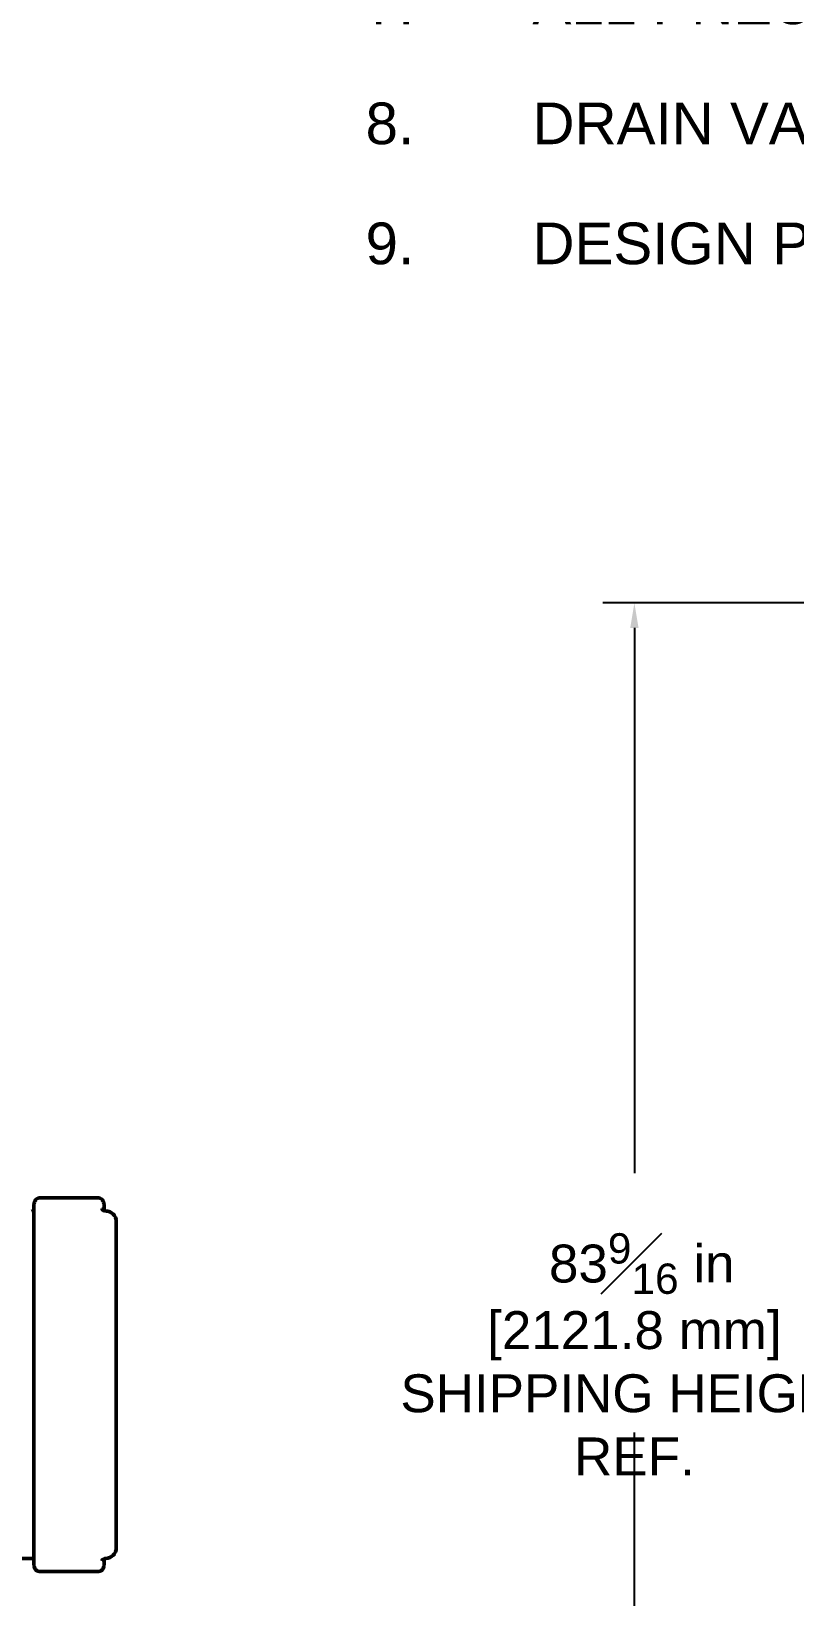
# Model space of a CAD drawing. Header units: inches. Extents: x 15 to 402, y 6 to 258.
# Drawn here: x 224.4 to 260.7, y 84.2 to 158.5 of the extents above; entities that cross this region are included whole.
import ezdxf

# ---------------------------------------------------------------- set-up
doc = ezdxf.new("R2010")
doc.units = ezdxf.units.IN
doc.header["$LTSCALE"] = 12
doc.header["$MEASUREMENT"] = 0
for name, color, linetype, lineweight in [('Dimension (ANSI)', 7, 'Continuous', 25), ('Symbol (ANSI)', 7, 'Continuous', 25), ('Visible (ANSI)', 7, 'Continuous', 50)]:
    doc.layers.add(name, color=color, linetype=linetype, lineweight=lineweight)
doc.styles.add('MEMCOR Medium', font='arial.ttf')
doc.styles.add('Standard D-E NeptuneBenson', font='arial.ttf')
doc.dimstyles.new('Default (ANSI)', dxfattribs={"dimscale": 12, "dimtxt": 0.15, "dimasz": 0.098425, "dimexe": 0.125, "dimexo": 0.0625, "dimgap": 0.031496, "dimtad": 0, "dimtih": 1, "dimtoh": 1, "dimdec": 4, "dimrnd": 1e-08, "dimzin": 3, "dimdsep": 46, "dimlunit": 5, "dimtxsty": 'MEMCOR Medium', "dimcen": 0.09, "dimdle": 0.393701, "dimclrd": 256, "dimclre": 256, "dimclrt": 256, "dimadec": 0, "dimazin": 1, "dimtfac": 0.8, "dimtofl": 0, "dimtmove": 0, "dimatfit": 3, "dimfxl": 1, "dimfrac": 1, "dimtolj": 1, "dimtzin": 4, "dimlwd": -1, "dimlwe": -1, "dimarcsym": 0})

# ---------------------------------------------------------------- blocks, each defined once
blk = doc.blocks.new('*D18')
at = {"layer": 'Defpoints', "color": 0, "transparency": 16777216}
for p in [(310.968, 131.37), (253.068, 47.836), (299.125, 47.836)]:
    blk.add_point(p, dxfattribs=at)
at = {"layer": 'Dimension (ANSI)', "transparency": 16777216}
for p, q in [((310.218, 131.37), (251.568, 131.37)), ((253.068, 130.189), (253.068, 104.292)), ((253.068, 49.017), (253.068, 91.969)), ((298.375, 47.836), (251.568, 47.836))]:
    blk.add_line(p, q, dxfattribs=at)
for points in [[(252.872, 130.189), (253.265, 130.189), (253.068, 131.37)], [(252.872, 49.017), (253.265, 49.017), (253.068, 47.836)]]:
    blk.add_solid(points, dxfattribs=at)
at = {"layer": 'Dimension (ANSI)', "transparency": 16777216, "char_height": 1.8, "attachment_point": 5, "style": 'MEMCOR Medium'}
for s, insert in [('\\A1; \\fArial|b0|i0;\\H1.8000;83{\\H0.8x;\\S9#16;} in', (253.068, 99.995)), ('\\A1;[2121.8 mm]{\\P\\fArial|b0|i0;\\H1.8000;SHIPPING HEIGHT\\P\\fArial|b0|i0;\\H1.8000;REF.}', (253.068, 93.833))]:
    blk.add_mtext(s, dxfattribs=dict(at, insert=insert))

msp = doc.modelspace()

# ---------------------------------------------------------------- linework, layer by layer
at = {"layer": 'Visible (ANSI)'}
for p, q in [((224.5592, 102.61465), (224.5592, 85.86465)), ((225.09881, 103.11465), (224.85261, 103.11465)), ((227.61671, 103.11465), (225.09881, 103.11465)), ((227.91012, 102.61465), (227.91012, 102.50032)), ((228.47888, 86.48965), (228.47888, 101.98965)), ((218.04578, 85.98965), (224.44703, 85.98965)), ((227.91012, 85.97898), (227.91012, 85.86465)), ((224.85261, 85.36465), (225.09881, 85.36465)), ((225.09881, 85.36465), (227.61671, 85.36465))]:
    msp.add_line(p, q, dxfattribs=at)
for centre, start, end in [((227.97888, 101.98965), 0, 90), ((227.97888, 86.48965), 270, 0)]:
    msp.add_arc(centre, 0.5, start, end, dxfattribs=at)
for points, knots in [([(224.85261, 103.11465), (224.82476, 103.11465), (224.7971, 103.10987), (224.74642, 103.09341), (224.72417, 103.08144), (224.68337, 103.05353), (224.66734, 103.03758), (224.63743, 103.00303), (224.62712, 102.98588), (224.60634, 102.94727), (224.59963, 102.92869), (224.58445, 102.88156), (224.5791, 102.85548), (224.57006, 102.80092), (224.56678, 102.77292), (224.56192, 102.71465), (224.56037, 102.68448), (224.55935, 102.64087), (224.5592, 102.62776), (224.5592, 102.61465)], [1.57079633, 1.57079633, 1.57079633, 1.57079633, 1.62712419, 1.62712419, 1.68902158, 1.68902158, 1.76879266, 1.76879266, 1.88304696, 1.88304696, 2.06508412, 2.06508412, 2.37924338, 2.37924338, 2.69340265, 2.69340265, 3.00756191, 3.00756191, 3.14159265, 3.14159265, 3.14159265, 3.14159265]), ([(227.61671, 103.11465), (227.64456, 103.11465), (227.67222, 103.10987), (227.7229, 103.09341), (227.74515, 103.08144), (227.78595, 103.05353), (227.80198, 103.03758), (227.83189, 103.00303), (227.8422, 102.98588), (227.86298, 102.94727), (227.86969, 102.92869), (227.88487, 102.88156), (227.89022, 102.85548), (227.89926, 102.80092), (227.90254, 102.77292), (227.9074, 102.71465), (227.90895, 102.68448), (227.90997, 102.64087), (227.91012, 102.62776), (227.91012, 102.61465)], [4.71238898, 4.71238898, 4.71238898, 4.71238898, 4.76871684, 4.76871684, 4.83061424, 4.83061424, 4.91038531, 4.91038531, 5.02463962, 5.02463962, 5.20667677, 5.20667677, 5.52083603, 5.52083603, 5.8349953, 5.8349953, 6.14915457, 6.14915457, 6.28318531, 6.28318531, 6.28318531, 6.28318531]), ([(224.5592, 102.51949), (224.54533, 102.51147), (224.52828, 102.50372), (224.4897, 102.49282), (224.46841, 102.48965), (224.44703, 102.48965)], [4.612271101, 4.612271101, 4.612271101, 4.612271101, 4.663406772, 4.663406772, 4.71238898, 4.71238898, 4.71238898, 4.71238898]), ([(227.79775, 102.58685), (227.79775, 102.58685), (227.79828, 102.58564), (227.80206, 102.57909), (227.80626, 102.57199), (227.82308, 102.55261), (227.83388, 102.54157), (227.86702, 102.51825), (227.88935, 102.50605), (227.93621, 102.49282), (227.9575, 102.48965), (227.97888, 102.48965)], [1.212165191, 1.212165191, 1.212165191, 1.212165191, 1.277725537, 1.277725537, 1.373420333, 1.373420333, 1.449212802, 1.449212802, 1.521814118, 1.521814118, 1.570796327, 1.570796327, 1.570796327, 1.570796327]), ([(224.44703, 85.98965), (224.47488, 85.98965), (224.5024, 85.98413), (224.53794, 85.97106), (224.54935, 85.9655), (224.5592, 85.9598)], [1.570796327, 1.570796327, 1.570796327, 1.570796327, 1.634593876, 1.634593876, 1.670914206, 1.670914206, 1.670914206, 1.670914206]), ([(224.5592, 85.86465), (224.5592, 85.83392), (224.56003, 85.80321), (224.56341, 85.74341), (224.56593, 85.71437), (224.57298, 85.65845), (224.57737, 85.63177), (224.59051, 85.57679), (224.59693, 85.5498), (224.62507, 85.49714), (224.633, 85.48384), (224.65284, 85.45801), (224.66277, 85.44649), (224.69614, 85.41563), (224.72476, 85.39456), (224.79085, 85.37064), (224.82158, 85.36465), (224.85261, 85.36465)], [3.14159265, 3.14159265, 3.14159265, 3.14159265, 3.45575192, 3.45575192, 3.76991118, 3.76991118, 4.08407045, 4.08407045, 4.39822972, 4.39822972, 4.49001398, 4.49001398, 4.55312441, 4.55312441, 4.64962358, 4.64962358, 4.71238898, 4.71238898, 4.71238898, 4.71238898]), ([(227.91012, 85.86465), (227.91012, 85.83392), (227.90929, 85.80321), (227.90591, 85.74341), (227.90339, 85.71437), (227.89634, 85.65845), (227.89195, 85.63177), (227.87881, 85.57679), (227.87239, 85.5498), (227.84425, 85.49714), (227.83632, 85.48384), (227.81648, 85.45801), (227.80655, 85.44649), (227.77318, 85.41563), (227.74456, 85.39456), (227.67847, 85.37064), (227.64774, 85.36465), (227.61671, 85.36465)], [0, 0, 0, 0, 0.31415927, 0.31415927, 0.62831853, 0.62831853, 0.9424778, 0.9424778, 1.25663706, 1.25663706, 1.34842132, 1.34842132, 1.41153175, 1.41153175, 1.50803093, 1.50803093, 1.57079633, 1.57079633, 1.57079633, 1.57079633]), ([(227.97888, 85.98965), (227.95103, 85.98965), (227.92351, 85.98413), (227.87662, 85.96688), (227.85788, 85.95526), (227.82942, 85.93349), (227.82003, 85.92341), (227.80667, 85.90742), (227.80296, 85.90159), (227.79847, 85.89411), (227.79775, 85.89245), (227.79775, 85.89245)], [4.71238898, 4.71238898, 4.71238898, 4.71238898, 4.77618653, 4.77618653, 4.844481051, 4.844481051, 4.917367505, 4.917367505, 4.993959035, 4.993959035, 5.071020116, 5.071020116, 5.071020116, 5.071020116])]:
    msp.add_open_spline(points, degree=3, knots=knots, dxfattribs=at)

# ---------------------------------------------------------------- texts
at = {"layer": 'Symbol (ANSI)', "insert": (240.30909, 212.15511), "char_height": 1.97999994, "width": 162.1554222, "attachment_point": 1, "line_spacing_factor": 1.727336, "style": 'Standard D-E NeptuneBenson'}
msp.add_mtext('\\fArial|b0|i0;\\H1.9800;NOTES:\\P\\fArial|b0|i0;\\H1.9800;1.^I\\fArial|b0|i0;\\H1.9800;FILTER TANK IS TO BE CONSTRUCTED OF HIGH QUALITY A36 CARBON STEEL, UPPER HEAD THICKNESS = 1 1/2" \\P(38.1mm), LOWER HEAD THICKNESS = 5/16" (7.93mm) & SHELL THICKNESS = 1/4" (6.35mm).\\P\\fArial|b0|i0;\\H1.9800;2.^I\\fArial|b0|i0;\\H1.9800;INTERIOR OF TANK IS LINED WITH FLEXSOL 3000. EXTERIOR IS COATED WITH 5-8 MILS OF HIGH SOLIDS ENAMEL. \\PNO WELDING OR EXTREME HEAT IS TO BE APPLIED TO TANK AFTER LINING OR COATING PROCESS IS DONE.\\P\\fArial|b0|i0;\\H1.9800;3.^I\\fArial|b0|i0;\\H1.9800;ELECTRICAL REQUIREMENTS: 120VAC-10-60Hz, 15 AMP CIRCUIT PROTECTION.\\P\\fArial|b0|i0;\\H1.9800;4.^I\\fArial|b0|i0;\\H1.9800;LOCATE ALL ELECTRICAL ITEMS IN A NON-HAZARDOUS LOCATION.\\P\\fArial|b0|i0;\\H1.9800;5.^I\\fArial|b0|i0;\\H1.9800;ELECTRICAL CONNECTIONS ARE THE RESPONSIBILITY OF THE CUSTOMER.\\P\\fArial|b0|i0;\\H1.9800;6.^I\\fArial|b0|i0;\\H1.9800;MEDIA QUANTITIES ARE INDICATED FOR INFORMATIONAL PURPOSES ONLY.\\P\\fArial|b0|i0;\\H1.9800;7.^I\\fArial|b0|i0;\\H1.9800;ALL PNEUMATIC TUBING SUPPLIED BY POOL CONTRACTOR.\\P\\fArial|b0|i0;\\H1.9800;8.^I\\fArial|b0|i0;\\H1.9800;DRAIN VALVE MUST BE A BUTTERFLY VALVE AND INSTALLED DIRECTLY ON THE BOTTOM TANK HEAD.\\P\\fArial|b0|i0;\\H1.9800;9.^I\\fArial|b0|i0;\\H1.9800;DESIGN PRESSURE IS 50 PSI (344.73 kpa). HYDROSTATICALLY TESTED TO 75 PSI (517.11 kpa).', dxfattribs=at)

# ---------------------------------------------------------------- dimensions: what is measured, and where the dimension line sits
at = {"layer": 'Dimension (ANSI)'}
dim = msp.add_linear_dim(base=(253.06842, 47.83565), p1=(310.96777, 131.37045), p2=(299.12506, 47.83565), angle=90, text=' \\fArial|b0|i0;\\H1.8000;<> in\\X[2121.8 mm]{\\P\\fArial|b0|i0;\\H1.8000;SHIPPING HEIGHT\\P\\fArial|b0|i0;\\H1.8000;REF.}', dimstyle='Default (ANSI)', override={"dimgap": 0.031496, "dimdec": 4, "dimpost": '', "dimtol": 0, "dimlim": 0, "dimtp": 0, "dimtm": 0, "dimtdec": 2, "dimatfit": 1}, dxfattribs=at)
dim.commit()
dim.dimension.update_dxf_attribs({"geometry": '*D18', "text_midpoint": (253.06842, 98.13033), "dimtype": 160})

doc.saveas('drawing.dxf')
